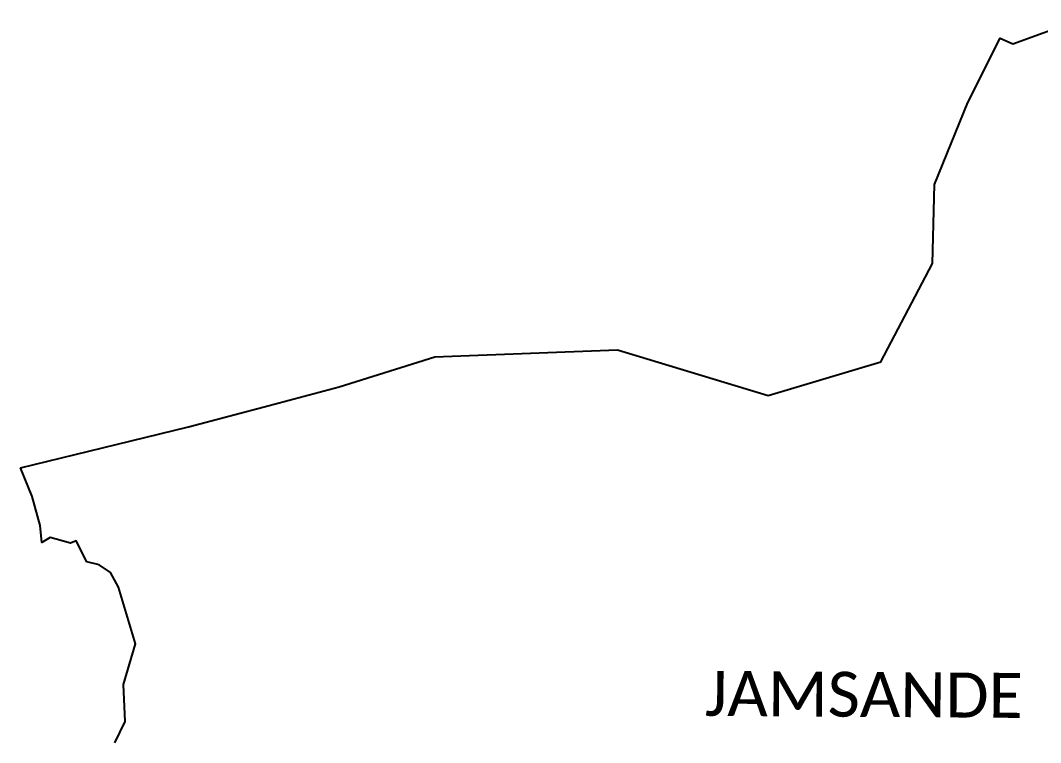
# Model space of a CAD drawing. Header units: metres. Extents: x 325511 to 333768, y 1808927 to 1815015.
# Drawn here: x 325983 to 330079, y 1811825 to 1814723 of the extents above; entities that cross this region are included whole.
import ezdxf

# ---------------------------------------------------------------- set-up
doc = ezdxf.new("R2010")
doc.units = ezdxf.units.M
doc.layers.add('VILLAGE BOUNDRY', color=10, linetype='Continuous')
doc.layers.add('VILLAGE NAME', color=250, linetype='Continuous')

msp = doc.modelspace()

# ---------------------------------------------------------------- linework, layer by layer
at = {"layer": 'VILLAGE BOUNDRY', "color": 3}
for points in [[(325983.1, 1812927.6), (326313.2, 1813007.6), (326657.7, 1813091.4), (326982, 1813177.6), (327263, 1813252.2), (327646.2, 1813372.9), (328380.4, 1813401.2), (328985.4, 1813217.6), (329437.4, 1813352.9), (329644, 1813747.1), (329652.6, 1814064.1), (329786.2, 1814393.1), (329916.2, 1814652.2), (329967.2, 1814628.3), (330225.1, 1814722.8)], [(326361.8, 1811823.1), (326404.3, 1811909.8), (326396.7, 1812057.2), (326445.2, 1812220.5), (326377.5, 1812448.6), (326344.3, 1812506.8), (326299.7, 1812538.2), (326250.3, 1812549.6), (326207.3, 1812634.3), (326184.3, 1812624.9), (326103.1, 1812648), (326069.5, 1812627.9), (326061.8, 1812696.2), (326029.7, 1812812.5), (325983.1, 1812927.6)]]:
    msp.add_lwpolyline(points, dxfattribs=at)

# ---------------------------------------------------------------- texts
at = {"layer": 'VILLAGE NAME', "insert": (328732, 1812112.6), "char_height": 180.345, "attachment_point": 1, "rotation": 359.6139}
msp.add_mtext_dynamic_manual_height_columns('{\\fCalibri|b0|i0|c0|p34;JAMSANDE}', width=1779.605, gutter_width=901.7, heights=[0], dxfattribs=at)

doc.saveas('drawing.dxf')
